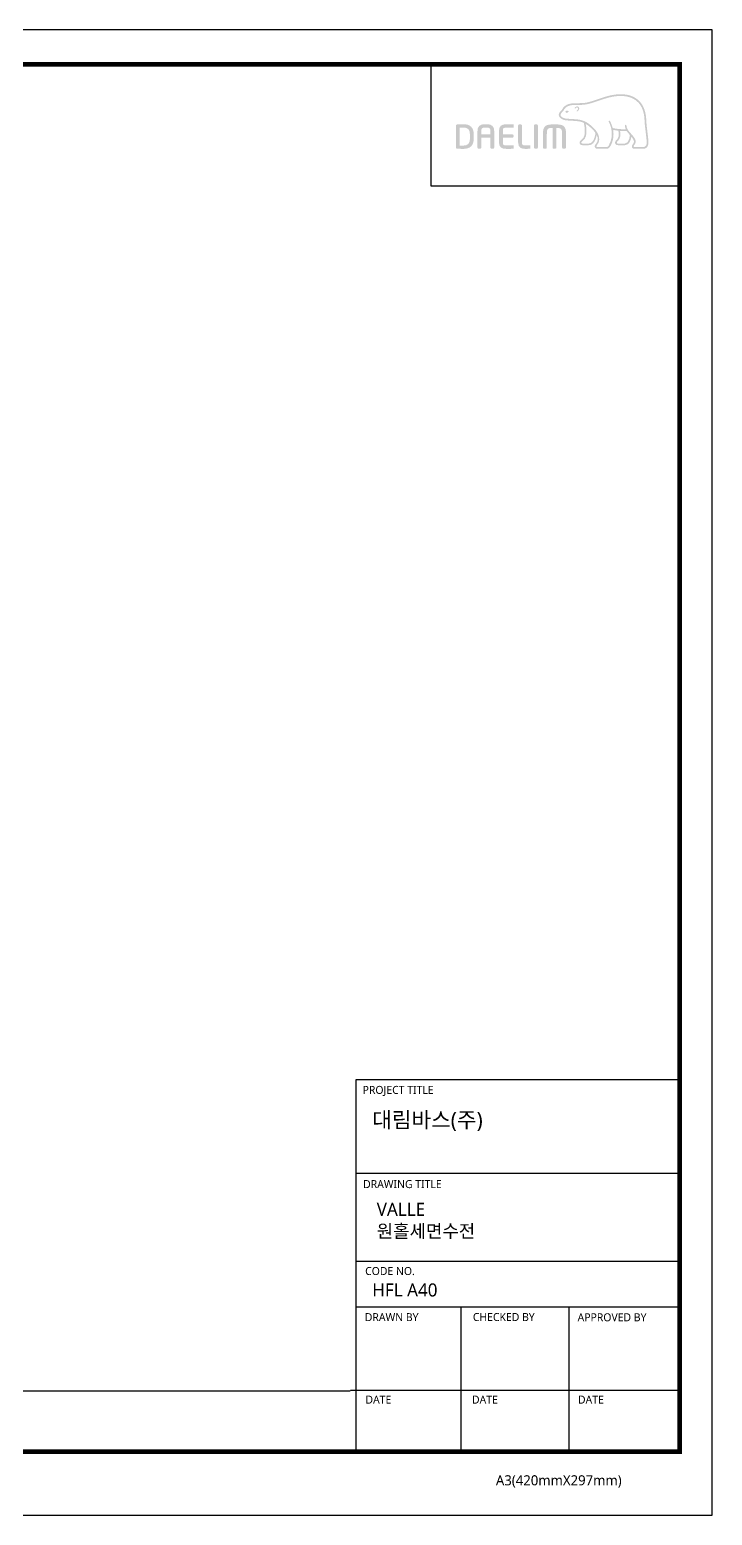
# Model space of a CAD drawing. Extents: x 2070 to 2860, y 0 to 579.
# Drawn here: x 2594 to 2860, y 0 to 579 of the extents above; entities that cross this region are included whole.
import ezdxf

# ---------------------------------------------------------------- set-up
doc = ezdxf.new("R2010")
doc.units = 0
doc.header["$LTSCALE"] = 10
doc.header["$MEASUREMENT"] = 0
doc.layers.get('0').update_dxf_attribs({"linetype": 'CONTINUOUS'})
doc.styles.add('Daelim Dimension', font='NanumGothic.ttf')

msp = doc.modelspace()

# ---------------------------------------------------------------- hatches: boundary and pattern name
h = msp.add_hatch(color=5)
edge = h.paths.add_edge_path()
edge.add_spline(control_points=[(2831.91, 550.69), (2829.07, 553.87), (2824.66, 553.9), (2821.45, 553.37)], knot_values=[4, 4, 4, 4, 5, 5, 5, 5], degree=3, periodic=0)
edge.add_spline(control_points=[(2821.45, 553.37), (2819.49, 553.05), (2817.6, 552.4), (2815.77, 551.78)], knot_values=[5, 5, 5, 5, 6, 6, 6, 6], degree=3, periodic=0)
edge.add_spline(control_points=[(2815.77, 551.78), (2814.25, 551.26), (2812.67, 550.72), (2811.09, 550.37)], knot_values=[6, 6, 6, 6, 7, 7, 7, 7], degree=3, periodic=0)
edge.add_spline(control_points=[(2811.09, 550.37), (2810, 550.14), (2808.61, 550.14), (2807.4, 550.13)], knot_values=[7, 7, 7, 7, 8, 8, 8, 8], degree=3, periodic=0)
edge.add_spline(control_points=[(2807.4, 550.13), (2807.4, 550.13), (2806.24, 550.11), (2806.24, 550.11)], knot_values=[8.00001, 8.00001, 8.00001, 8.00001, 9, 9, 9, 9], degree=3, periodic=0)
edge.add_spline(control_points=[(2806.24, 550.11), (2803.95, 550.06), (2802.39, 549.27), (2801.61, 547.76)], knot_values=[9, 9, 9, 9, 10, 10, 10, 10], degree=3, periodic=0)
edge.add_spline(control_points=[(2801.61, 547.76), (2801.61, 547.76), (2801.57, 547.7), (2801.57, 547.7)], knot_values=[10.00001, 10.00001, 10.00001, 10.00001, 11, 11, 11, 11], degree=3, periodic=0)
edge.add_spline(control_points=[(2801.57, 547.7), (2801.44, 547.48), (2801.27, 547.29), (2801.07, 547.11)], knot_values=[11, 11, 11, 11, 12, 12, 12, 12], degree=3, periodic=0)
edge.add_spline(control_points=[(2801.07, 547.11), (2800.87, 546.9), (2800.65, 546.69), (2800.5, 546.42)], knot_values=[12, 12, 12, 12, 13, 13, 13, 13], degree=3, periodic=0)
edge.add_spline(control_points=[(2800.5, 546.42), (2800.21, 545.9), (2800.18, 545.38), (2800.43, 544.91)], knot_values=[13, 13, 13, 13, 14, 14, 14, 14], degree=3, periodic=0)
edge.add_spline(control_points=[(2800.43, 544.91), (2800.92, 543.99), (2802.3, 543.5), (2803.12, 543.44), (2803.12, 543.44), (2804.35, 543.36), (2804.35, 543.36)], knot_values=[14, 14, 14, 14, 15, 15, 15, 16, 16, 16, 16], degree=3, periodic=0)
edge.add_spline(control_points=[(2804.35, 543.36), (2805.66, 543.28), (2807.29, 543.19), (2808.25, 543.02)], knot_values=[16, 16, 16, 16, 17, 17, 17, 17], degree=3, periodic=0)
edge.add_spline(control_points=[(2808.25, 543.02), (2808.87, 542.91), (2809.45, 542.72), (2810, 542.47)], knot_values=[17, 17, 17, 17, 18, 18, 18, 18], degree=3, periodic=0)
edge.add_spline(control_points=[(2810, 542.47), (2810.03, 542.41), (2810.52, 540.62), (2810.41, 538.65)], knot_values=[18, 18, 18, 18, 19, 19, 19, 19], degree=3, periodic=0)
edge.add_spline(control_points=[(2810.41, 538.65), (2810.33, 536.86), (2809.54, 536.24), (2808.98, 535.78)], knot_values=[19, 19, 19, 19, 20, 20, 20, 20], degree=3, periodic=0)
edge.add_spline(control_points=[(2808.98, 535.78), (2808.97, 535.77), (2808.42, 535.34), (2808.38, 534.81)], knot_values=[20, 20, 20, 20, 21, 21, 21, 21], degree=3, periodic=0)
edge.add_spline(control_points=[(2808.38, 534.81), (2808.35, 534.52), (2808.43, 534.26), (2808.6, 534.08)], knot_values=[21, 21, 21, 21, 22, 22, 22, 22], degree=3, periodic=0)
edge.add_spline(control_points=[(2808.6, 534.08), (2808.79, 533.87), (2809.07, 533.78), (2809.44, 533.78), (2809.44, 533.78), (2811.92, 533.78), (2811.92, 533.78)], knot_values=[22, 22, 22, 22, 23, 23, 23, 24, 24, 24, 24], degree=3, periodic=0)
edge.add_spline(control_points=[(2811.92, 533.78), (2813.95, 533.78), (2814.81, 536.15), (2815.03, 537.81)], knot_values=[24, 24, 24, 24, 25, 25, 25, 25], degree=3, periodic=0)
edge.add_spline(control_points=[(2815.03, 537.81), (2815.63, 536.62), (2815.62, 535.28), (2814.85, 534.43)], knot_values=[25, 25, 25, 25, 26, 26, 26, 26], degree=3, periodic=0)
edge.add_spline(control_points=[(2814.85, 534.43), (2814.85, 534.43), (2814.19, 533.82), (2814.27, 533.23)], knot_values=[26.00001, 26.00001, 26.00001, 26.00001, 27, 27, 27, 27], degree=3, periodic=0)
edge.add_spline(control_points=[(2814.27, 533.23), (2814.33, 532.61), (2814.84, 532.36), (2815.26, 532.36), (2815.26, 532.36), (2818.79, 532.36), (2818.79, 532.36)], knot_values=[27, 27, 27, 27, 28, 28, 28, 29, 29, 29, 29], degree=3, periodic=0)
edge.add_spline(control_points=[(2818.79, 532.36), (2819.42, 532.36), (2819.91, 532.64), (2820.24, 533.18)], knot_values=[29, 29, 29, 29, 30, 30, 30, 30], degree=3, periodic=0)
edge.add_spline(control_points=[(2820.24, 533.18), (2821.69, 535.56), (2821.76, 537.9), (2821.45, 539.72)], knot_values=[30, 30, 30, 30, 31, 31, 31, 31], degree=3, periodic=0)
edge.add_spline(control_points=[(2821.45, 539.72), (2821.87, 539.64), (2822.6, 539.51), (2823.47, 539.41)], knot_values=[31, 31, 31, 31, 32, 32, 32, 32], degree=3, periodic=0)
edge.add_spline(control_points=[(2823.47, 539.41), (2823.53, 539.16), (2823.63, 538.61), (2823.63, 538.61)], knot_values=[32, 32, 32, 32, 33, 33, 33, 33], degree=3, periodic=0)
edge.add_spline(control_points=[(2823.63, 538.61), (2823.65, 538.39), (2823.65, 538.2), (2823.65, 538.03)], knot_values=[33, 33, 33, 33, 34, 34, 34, 34], degree=3, periodic=0)
edge.add_spline(control_points=[(2823.65, 538.03), (2823.65, 536.66), (2823.04, 536.06), (2822.7, 535.73)], knot_values=[34, 34, 34, 34, 35, 35, 35, 35], degree=3, periodic=0)
edge.add_spline(control_points=[(2822.7, 535.73), (2822.69, 535.73), (2822.22, 535.26), (2822.17, 534.86)], knot_values=[35, 35, 35, 35, 36, 36, 36, 36], degree=3, periodic=0)
edge.add_spline(control_points=[(2822.17, 534.86), (2822.17, 534.86), (2822.07, 534.45), (2822.43, 534.09)], knot_values=[36.00001, 36.00001, 36.00001, 36.00001, 37, 37, 37, 37], degree=3, periodic=0)
edge.add_spline(control_points=[(2822.43, 534.09), (2822.62, 533.89), (2822.94, 533.78), (2823.36, 533.78), (2823.36, 533.78), (2826.1, 533.78), (2826.1, 533.78)], knot_values=[37, 37, 37, 37, 38, 38, 38, 39, 39, 39, 39], degree=3, periodic=0)
edge.add_spline(control_points=[(2826.1, 533.78), (2827.85, 533.78), (2828.39, 535.94), (2828.56, 537.06)], knot_values=[39, 39, 39, 39, 40, 40, 40, 40], degree=3, periodic=0)
edge.add_spline(control_points=[(2828.56, 537.06), (2828.88, 536.66), (2829.23, 536.19), (2829.44, 535.73)], knot_values=[40, 40, 40, 40, 41, 41, 41, 41], degree=3, periodic=0)
edge.add_spline(control_points=[(2829.44, 535.73), (2829.59, 535.42), (2829.61, 535.08), (2829.5, 534.75)], knot_values=[41, 41, 41, 41, 42, 42, 42, 42], degree=3, periodic=0)
edge.add_spline(control_points=[(2829.5, 534.75), (2829.32, 534.17), (2828.59, 533.76), (2828.74, 533.06)], knot_values=[42, 42, 42, 42, 43, 43, 43, 43], degree=3, periodic=0)
edge.add_spline(control_points=[(2828.74, 533.06), (2828.87, 532.52), (2829.32, 532.36), (2829.78, 532.36), (2829.78, 532.36), (2833.3, 532.36), (2833.3, 532.36)], knot_values=[43, 43, 43, 43, 44, 44, 44, 45, 45, 45, 45], degree=3, periodic=0)
edge.add_spline(control_points=[(2833.3, 532.36), (2833.33, 532.36), (2834.04, 532.35), (2834.6, 532.95)], knot_values=[45, 45, 45, 45, 46, 46, 46, 46], degree=3, periodic=0)
edge.add_spline(control_points=[(2834.6, 532.95), (2835.13, 533.52), (2835.33, 534.37), (2835.21, 535.55)], knot_values=[46, 46, 46, 46, 47, 47, 47, 47], degree=3, periodic=0)
edge.add_spline(control_points=[(2835.21, 535.55), (2835.21, 535.55), (2834.68, 540.15), (2834.68, 540.15)], knot_values=[0, 0, 0, 0, 1, 1, 1, 1], degree=3, periodic=0)
edge.add_spline(control_points=[(2834.68, 540.15), (2834.48, 541.49), (2834.45, 542.21), (2834.42, 542.92), (2834.42, 542.92), (2834.29, 544.73), (2834.29, 544.73)], knot_values=[1, 1, 1, 1, 2, 2, 2, 3, 3, 3, 3], degree=3, periodic=0)
edge.add_spline(control_points=[(2834.29, 544.73), (2834.02, 547.21), (2833.22, 549.22), (2831.91, 550.69)], knot_values=[3, 3, 3, 3, 4, 4, 4, 4], degree=3, periodic=0)
edge = h.paths.add_edge_path(flags=16)
edge.add_spline(control_points=[(2811.23, 549.72), (2812.86, 550.07), (2814.46, 550.62), (2815.99, 551.14)], knot_values=[31, 31, 31, 31, 32, 32, 32, 32], degree=3, periodic=0)
edge.add_spline(control_points=[(2815.99, 551.14), (2817.79, 551.76), (2819.66, 552.39), (2821.56, 552.71)], knot_values=[32, 32, 32, 32, 33, 33, 33, 33], degree=3, periodic=0)
edge.add_spline(control_points=[(2821.56, 552.71), (2824.6, 553.21), (2828.78, 553.18), (2831.4, 550.24)], knot_values=[33, 33, 33, 33, 34, 34, 34, 34], degree=3, periodic=0)
edge.add_spline(control_points=[(2831.4, 550.24), (2832.61, 548.88), (2833.36, 547), (2833.61, 544.66), (2833.61, 544.66), (2833.74, 542.88), (2833.74, 542.88)], knot_values=[34, 34, 34, 34, 35, 35, 35, 36, 36, 36, 36], degree=3, periodic=0)
edge.add_spline(control_points=[(2833.74, 542.88), (2833.78, 542.16), (2833.82, 541.42), (2834.01, 540.06), (2834.01, 540.06), (2834.53, 535.47), (2834.53, 535.47)], knot_values=[36, 36, 36, 36, 37, 37, 37, 38, 38, 38, 38], degree=3, periodic=0)
edge.add_spline(control_points=[(2834.53, 535.47), (2834.62, 534.52), (2834.48, 533.84), (2834.11, 533.42)], knot_values=[38, 38, 38, 38, 39, 39, 39, 39], degree=3, periodic=0)
edge.add_spline(control_points=[(2834.11, 533.42), (2833.77, 533.04), (2833.33, 533.03), (2833.3, 533.03), (2833.3, 533.03), (2829.84, 533.03), (2829.84, 533.03)], knot_values=[0, 0, 0, 0, 1, 1, 1, 2, 2, 2, 2], degree=3, periodic=0)
edge.add_spline(control_points=[(2829.84, 533.03), (2829.63, 533.03), (2829.47, 533.12), (2829.47, 533.37)], knot_values=[2, 2, 2, 2, 3, 3, 3, 3], degree=3, periodic=0)
edge.add_spline(control_points=[(2829.47, 533.37), (2829.47, 533.73), (2829.93, 534.03), (2830.1, 534.49)], knot_values=[3, 3, 3, 3, 4, 4, 4, 4], degree=3, periodic=0)
edge.add_spline(control_points=[(2830.1, 534.49), (2830.3, 534.99), (2830.28, 535.54), (2830.06, 536.02)], knot_values=[4, 4, 4, 4, 5, 5, 5, 5], degree=3, periodic=0)
edge.add_spline(control_points=[(2830.06, 536.02), (2829.64, 536.89), (2829.03, 537.58), (2828.44, 538.24)], knot_values=[5, 5, 5, 5, 6, 6, 6, 6], degree=3, periodic=0)
edge.add_spline(control_points=[(2828.44, 538.24), (2827.6, 539.18), (2826.7, 540.09), (2826.64, 541.38)], knot_values=[6, 6, 6, 6, 7, 7, 7, 7], degree=3, periodic=0)
edge.add_spline(control_points=[(2826.64, 541.38), (2826.63, 541.57), (2826.55, 541.75), (2826.36, 541.74)], knot_values=[7, 7, 7, 7, 8, 8, 8, 8], degree=3, periodic=0)
edge.add_spline(control_points=[(2826.36, 541.74), (2826.18, 541.73), (2826.05, 541.57), (2826.05, 541.33)], knot_values=[8, 8, 8, 8, 9, 9, 9, 9], degree=3, periodic=0)
edge.add_spline(control_points=[(2826.05, 541.33), (2826.1, 540.83), (2826.23, 540.38), (2826.39, 539.98)], knot_values=[9, 9, 9, 9, 10, 10, 10, 10], degree=3, periodic=0)
edge.add_spline(control_points=[(2826.39, 539.98), (2824.12, 539.88), (2821.83, 540.33), (2821.28, 540.44)], knot_values=[10, 10, 10, 10, 11, 11, 11, 11], degree=3, periodic=0)
edge.add_spline(control_points=[(2821.28, 540.44), (2820.88, 542.07), (2820.23, 543.13), (2820.22, 543.15)], knot_values=[11, 11, 11, 11, 12, 12, 12, 12], degree=3, periodic=0)
edge.add_spline(control_points=[(2820.22, 543.15), (2820.12, 543.31), (2819.94, 543.37), (2819.82, 543.29)], knot_values=[12, 12, 12, 12, 13, 13, 13, 13], degree=3, periodic=0)
edge.add_spline(control_points=[(2819.82, 543.29), (2819.68, 543.21), (2819.66, 543.02), (2819.75, 542.86)], knot_values=[13, 13, 13, 13, 14, 14, 14, 14], degree=3, periodic=0)
edge.add_spline(control_points=[(2819.75, 542.86), (2819.78, 542.81), (2822.49, 538.2), (2819.66, 533.52)], knot_values=[14, 14, 14, 14, 15, 15, 15, 15], degree=3, periodic=0)
edge.add_spline(control_points=[(2819.66, 533.52), (2819.47, 533.19), (2819.18, 533.03), (2818.79, 533.03), (2818.79, 533.03), (2815.28, 533.03), (2815.28, 533.03)], knot_values=[15, 15, 15, 15, 16, 16, 16, 17, 17, 17, 17], degree=3, periodic=0)
edge.add_spline(control_points=[(2815.28, 533.03), (2815.13, 533.03), (2814.92, 533.13), (2814.92, 533.37)], knot_values=[17, 17, 17, 17, 18, 18, 18, 18], degree=3, periodic=0)
edge.add_spline(control_points=[(2814.92, 533.37), (2814.92, 533.62), (2815.26, 533.98), (2815.26, 533.98)], knot_values=[18, 18, 18, 18, 19, 19, 19, 19], degree=3, periodic=0)
edge.add_spline(control_points=[(2815.26, 533.98), (2816.67, 535.56), (2815.96, 538.02), (2814.59, 539.65)], knot_values=[19, 19, 19, 19, 20, 20, 20, 20], degree=3, periodic=0)
edge.add_spline(control_points=[(2814.59, 539.65), (2813.27, 541.22), (2811.12, 543.2), (2808.37, 543.69)], knot_values=[20, 20, 20, 20, 21, 21, 21, 21], degree=3, periodic=0)
edge.add_spline(control_points=[(2808.37, 543.69), (2807.37, 543.86), (2805.72, 543.96), (2804.39, 544.03), (2804.39, 544.03), (2803.18, 544.1), (2803.18, 544.1)], knot_values=[21, 21, 21, 21, 22, 22, 22, 23, 23, 23, 23], degree=3, periodic=0)
edge.add_spline(control_points=[(2803.18, 544.1), (2802.5, 544.16), (2801.39, 544.57), (2801.03, 545.22)], knot_values=[23, 23, 23, 23, 24, 24, 24, 24], degree=3, periodic=0)
edge.add_spline(control_points=[(2801.03, 545.22), (2800.88, 545.49), (2800.9, 545.77), (2801.1, 546.08)], knot_values=[24, 24, 24, 24, 25, 25, 25, 25], degree=3, periodic=0)
edge.add_spline(control_points=[(2801.1, 546.08), (2801.21, 546.28), (2801.39, 546.45), (2801.56, 546.63)], knot_values=[25, 25, 25, 25, 26, 26, 26, 26], degree=3, periodic=0)
edge.add_spline(control_points=[(2801.56, 546.63), (2801.77, 546.85), (2801.99, 547.07), (2802.16, 547.37)], knot_values=[26, 26, 26, 26, 27, 27, 27, 27], degree=3, periodic=0)
edge.add_spline(control_points=[(2802.16, 547.37), (2802.16, 547.37), (2802.21, 547.46), (2802.21, 547.46)], knot_values=[27.00001, 27.00001, 27.00001, 27.00001, 28, 28, 28, 28], degree=3, periodic=0)
edge.add_spline(control_points=[(2802.21, 547.46), (2802.88, 548.73), (2804.23, 549.39), (2806.26, 549.44)], knot_values=[28, 28, 28, 28, 29, 29, 29, 29], degree=3, periodic=0)
edge.add_spline(control_points=[(2806.26, 549.44), (2806.26, 549.44), (2807.4, 549.45), (2807.4, 549.45)], knot_values=[29.00001, 29.00001, 29.00001, 29.00001, 30, 30, 30, 30], degree=3, periodic=0)
edge.add_spline(control_points=[(2807.4, 549.45), (2808.64, 549.46), (2810.07, 549.47), (2811.23, 549.72)], knot_values=[30, 30, 30, 30, 31, 31, 31, 31], degree=3, periodic=0)
edge = h.paths.add_edge_path(flags=0)
edge.add_spline(control_points=[(2807.89, 548.77), (2808.12, 548.59), (2808.28, 548.33), (2808.23, 548.02)], knot_values=[8, 8, 8, 8, 9, 9, 9, 9], degree=3, periodic=0)
edge.add_spline(control_points=[(2808.23, 548.02), (2808.19, 547.56), (2807.8, 547.08), (2807.5, 546.93)], knot_values=[7, 7, 7, 7, 8, 8, 8, 8], degree=3, periodic=0)
edge.add_spline(control_points=[(2807.5, 546.93), (2807.4, 546.89), (2807.27, 546.91), (2807.22, 547.01)], knot_values=[6, 6, 6, 6, 7, 7, 7, 7], degree=3, periodic=0)
edge.add_spline(control_points=[(2807.22, 547.01), (2807.17, 547.11), (2807.24, 547.24), (2807.33, 547.3)], knot_values=[5, 5, 5, 5, 6, 6, 6, 6], degree=3, periodic=0)
edge.add_spline(control_points=[(2807.33, 547.3), (2807.5, 547.4), (2807.75, 547.73), (2807.78, 548.01)], knot_values=[4, 4, 4, 4, 5, 5, 5, 5], degree=3, periodic=0)
edge.add_spline(control_points=[(2807.78, 548.01), (2807.8, 548.18), (2807.75, 548.31), (2807.61, 548.41)], knot_values=[3, 3, 3, 3, 4, 4, 4, 4], degree=3, periodic=0)
edge.add_spline(control_points=[(2807.61, 548.41), (2807.25, 548.67), (2806.82, 548.16), (2806.78, 548.13)], knot_values=[2, 2, 2, 2, 3, 3, 3, 3], degree=3, periodic=0)
edge.add_spline(control_points=[(2806.78, 548.13), (2806.7, 548.04), (2806.57, 548.02), (2806.5, 548.09)], knot_values=[1, 1, 1, 1, 2, 2, 2, 2], degree=3, periodic=0)
edge.add_spline(control_points=[(2806.5, 548.09), (2806.4, 548.16), (2806.42, 548.3), (2806.5, 548.39)], knot_values=[0, 0, 0, 0, 1, 1, 1, 1], degree=3, periodic=0)
edge.add_spline(control_points=[(2806.5, 548.39), (2806.72, 548.63), (2807.33, 549.15), (2807.89, 548.77)], knot_values=[9, 9, 9, 9, 10, 10, 10, 10], degree=3, periodic=0)
edge = h.paths.add_edge_path(flags=16)
edge.add_spline(control_points=[(2811.05, 538.62), (2811.12, 540.05), (2810.91, 541.35), (2810.75, 542.07), (2810.75, 542.07), (2812.96, 540.81), (2814.58, 538.54)], knot_values=[5, 5, 5, 5, 6, 6, 6, 7, 7, 7, 7], degree=3, periodic=0)
edge.add_spline(control_points=[(2814.58, 538.54), (2814.46, 537.58), (2813.92, 534.41), (2811.92, 534.41), (2811.92, 534.41), (2809.44, 534.41), (2809.44, 534.41)], knot_values=[0, 0, 0, 0, 1, 1, 1, 2, 2, 2, 2], degree=3, periodic=0)
edge.add_spline(control_points=[(2809.44, 534.41), (2809.25, 534.41), (2809.04, 534.56), (2809.04, 534.8)], knot_values=[2, 2, 2, 2, 3, 3, 3, 3], degree=3, periodic=0)
edge.add_spline(control_points=[(2809.04, 534.8), (2809.04, 535.04), (2809.35, 535.28), (2809.38, 535.29)], knot_values=[3, 3, 3, 3, 4, 4, 4, 4], degree=3, periodic=0)
edge.add_spline(control_points=[(2809.38, 535.29), (2810, 535.78), (2810.95, 536.54), (2811.05, 538.62)], knot_values=[4, 4, 4, 4, 5, 5, 5, 5], degree=3, periodic=0)
edge = h.paths.add_edge_path(flags=0)
edge.add_spline(control_points=[(2804.09, 547.07), (2804.09, 547.07), (2804.17, 547.03), (2804.05, 546.89)], knot_values=[1.00001, 1.00001, 1.00001, 1.00001, 2, 2, 2, 2], degree=3, periodic=0)
edge.add_spline(control_points=[(2804.05, 546.89), (2803.76, 546.48), (2803.45, 546.38), (2803.45, 546.38)], knot_values=[2, 2, 2, 2, 2.99999, 2.99999, 2.99999, 2.99999], degree=3, periodic=0)
edge.add_spline(control_points=[(2803.45, 546.38), (2803.45, 546.38), (2803.23, 546.3), (2803.1, 546.46)], knot_values=[3.00001, 3.00001, 3.00001, 3.00001, 4, 4, 4, 4], degree=3, periodic=0)
edge.add_spline(control_points=[(2803.1, 546.46), (2802.85, 546.75), (2802.83, 546.92), (2802.83, 546.92), (2802.83, 546.92), (2802.81, 547.05), (2802.94, 547.08)], knot_values=[4, 4, 4, 4, 5, 5, 5, 6, 6, 6, 6], degree=3, periodic=0)
edge.add_spline(control_points=[(2804.09, 547.07), (2803.45, 547.31), (2802.94, 547.08), (2802.94, 547.08)], knot_values=[0.00001, 0.00001, 0.00001, 0.00001, 1, 1, 1, 1], degree=3, periodic=0)
edge = h.paths.add_edge_path(flags=16)
edge.add_spline(control_points=[(2824.15, 539.36), (2824.93, 539.3), (2825.9, 539.26), (2826.73, 539.32)], knot_values=[6, 6, 6, 6, 7, 7, 7, 7], degree=3, periodic=0)
edge.add_spline(control_points=[(2826.73, 539.32), (2827.05, 538.82), (2827.58, 538.19), (2827.98, 537.72)], knot_values=[7, 7, 7, 7, 8, 8, 8, 8], degree=3, periodic=0)
edge.add_spline(control_points=[(2827.98, 537.72), (2827.98, 537.68), (2827.76, 534.41), (2826.1, 534.41)], knot_values=[9, 9, 9, 9, 10, 10, 10, 10], degree=3, periodic=0)
edge.add_spline(control_points=[(2826.1, 534.41), (2826.1, 534.41), (2823.28, 534.41), (2823.28, 534.41)], knot_values=[0, 0, 0, 0, 1, 1, 1, 1], degree=3, periodic=0)
edge.add_spline(control_points=[(2823.28, 534.41), (2823.05, 534.41), (2822.89, 534.58), (2822.89, 534.8)], knot_values=[1, 1, 1, 1, 2, 2, 2, 2], degree=3, periodic=0)
edge.add_spline(control_points=[(2822.89, 534.8), (2822.89, 535.01), (2823.12, 535.27), (2823.14, 535.28)], knot_values=[2, 2, 2, 2, 3, 3, 3, 3], degree=3, periodic=0)
edge.add_spline(control_points=[(2823.14, 535.28), (2823.72, 535.83), (2824.3, 536.59), (2824.3, 538.01)], knot_values=[3, 3, 3, 3, 4, 4, 4, 4], degree=3, periodic=0)
edge.add_spline(control_points=[(2824.3, 538.01), (2824.3, 538.22), (2824.29, 538.44), (2824.26, 538.67)], knot_values=[4, 4, 4, 4, 5, 5, 5, 5], degree=3, periodic=0)
edge.add_spline(control_points=[(2824.26, 538.67), (2824.26, 538.67), (2824.19, 539.08), (2824.15, 539.36)], knot_values=[5.00001, 5.00001, 5.00001, 5.00001, 6, 6, 6, 6], degree=3, periodic=0)
h = msp.add_hatch(color=5)
edge = h.paths.add_edge_path()
edge.add_spline(control_points=[(2767.11, 537.97), (2767.11, 540.57), (2765.72, 541.95), (2763.1, 541.95)], knot_values=[7, 7, 7, 7, 8, 8, 8, 8], degree=3, periodic=0)
edge.add_spline(control_points=[(2763.1, 541.95), (2762.14, 541.95), (2760.92, 541.89), (2760.53, 541.82)], knot_values=[0, 0, 0, 0, 1, 1, 1, 1], degree=3, periodic=0)
edge.add_spline(control_points=[(2760.53, 541.82), (2760.28, 541.78), (2760.12, 541.6), (2760.12, 541.35), (2760.12, 541.35), (2760.12, 532.93), (2760.12, 532.93)], knot_values=[1, 1, 1, 1, 2, 2, 2, 3, 3, 3, 3], degree=3, periodic=0)
edge.add_spline(control_points=[(2760.12, 532.93), (2760.12, 532.67), (2760.28, 532.5), (2760.54, 532.44)], knot_values=[3, 3, 3, 3, 4, 4, 4, 4], degree=3, periodic=0)
edge.add_spline(control_points=[(2760.54, 532.44), (2760.92, 532.39), (2762.13, 532.33), (2763.1, 532.33)], knot_values=[4, 4, 4, 4, 5, 5, 5, 5], degree=3, periodic=0)
edge.add_spline(control_points=[(2763.1, 532.33), (2765.72, 532.33), (2767.11, 533.7), (2767.11, 536.31), (2767.11, 536.31), (2767.11, 537.97), (2767.11, 537.97)], knot_values=[5, 5, 5, 5, 6, 6, 6, 7, 7, 7, 7], degree=3, periodic=0)
edge = h.paths.add_edge_path(flags=16)
edge.add_spline(control_points=[(2763.09, 540.65), (2764.84, 540.65), (2765.62, 539.82), (2765.62, 537.97), (2765.62, 537.97), (2765.62, 537.55), (2765.62, 537.14)], knot_values=[4, 4, 4, 4, 5, 5, 5, 5.5, 5.5, 5.5, 5.5], degree=3, periodic=0)
edge.add_spline(control_points=[(2765.62, 537.14), (2765.62, 536.72), (2765.62, 536.31), (2765.62, 536.31)], knot_values=[5.5, 5.5, 5.5, 5.5, 6, 6, 6, 6], degree=3, periodic=0)
edge.add_spline(control_points=[(2765.62, 536.31), (2765.62, 534.5), (2764.79, 533.62), (2763.1, 533.62)], knot_values=[0, 0, 0, 0, 1, 1, 1, 1], degree=3, periodic=0)
edge.add_spline(control_points=[(2763.1, 533.62), (2763.1, 533.62), (2761.94, 533.64), (2761.64, 533.65), (2761.64, 533.65), (2761.64, 540.58), (2761.64, 540.58)], knot_values=[1.00001, 1.00001, 1.00001, 1.00001, 2, 2, 2, 3, 3, 3, 3], degree=3, periodic=0)
edge.add_spline(control_points=[(2761.64, 540.58), (2762.24, 540.64), (2763.09, 540.65), (2763.09, 540.65)], knot_values=[3, 3, 3, 3, 4, 4, 4, 4], degree=3, periodic=0)
h = msp.add_hatch(color=5)
edge = h.paths.add_edge_path()
edge.add_spline(control_points=[(2775.09, 539.24), (2775.09, 541.11), (2774.19, 541.95), (2772.18, 541.95)], knot_values=[13, 13, 13, 13, 14, 14, 14, 14], degree=3, periodic=0)
edge.add_spline(control_points=[(2772.18, 541.95), (2772.18, 541.95), (2771.45, 541.95), (2771.45, 541.95)], knot_values=[0.00001, 0.00001, 0.00001, 0.00001, 1, 1, 1, 1], degree=3, periodic=0)
edge.add_spline(control_points=[(2771.45, 541.95), (2769.44, 541.95), (2768.55, 541.11), (2768.55, 539.24), (2768.55, 539.24), (2768.55, 532.82), (2768.55, 532.82)], knot_values=[1, 1, 1, 1, 2, 2, 2, 3, 3, 3, 3], degree=3, periodic=0)
edge.add_spline(control_points=[(2768.55, 532.82), (2768.55, 532.6), (2768.73, 532.41), (2768.95, 532.41)], knot_values=[3, 3, 3, 3, 4, 4, 4, 4], degree=3, periodic=0)
edge.add_spline(control_points=[(2768.95, 532.41), (2768.95, 532.41), (2769.66, 532.41), (2769.66, 532.41)], knot_values=[4.00001, 4.00001, 4.00001, 4.00001, 5, 5, 5, 5], degree=3, periodic=0)
edge.add_spline(control_points=[(2769.66, 532.41), (2769.89, 532.41), (2770.06, 532.63), (2770.06, 532.82), (2770.06, 532.82), (2770.06, 533.74), (2770.06, 534.69)], knot_values=[5, 5, 5, 5, 6, 6, 6, 6.5, 6.5, 6.5, 6.5], degree=3, periodic=0)
edge.add_spline(control_points=[(2770.06, 534.69), (2770.06, 535.63), (2770.06, 536.59), (2770.06, 536.66), (2770.06, 536.66), (2773.59, 536.66), (2773.59, 536.66)], knot_values=[6.5, 6.5, 6.5, 6.5, 7, 7, 7, 8, 8, 8, 8], degree=3, periodic=0)
edge.add_spline(control_points=[(2773.59, 536.66), (2773.59, 536.51), (2773.59, 532.82), (2773.59, 532.82)], knot_values=[8, 8, 8, 8, 9, 9, 9, 9], degree=3, periodic=0)
edge.add_spline(control_points=[(2773.59, 532.82), (2773.59, 532.59), (2773.77, 532.41), (2773.99, 532.41)], knot_values=[9, 9, 9, 9, 10, 10, 10, 10], degree=3, periodic=0)
edge.add_spline(control_points=[(2773.99, 532.41), (2773.99, 532.41), (2774.69, 532.41), (2774.69, 532.41)], knot_values=[10.00001, 10.00001, 10.00001, 10.00001, 11, 11, 11, 11], degree=3, periodic=0)
edge.add_spline(control_points=[(2774.69, 532.41), (2774.93, 532.41), (2775.09, 532.64), (2775.09, 532.82), (2775.09, 532.82), (2775.09, 539.24), (2775.09, 539.24)], knot_values=[11, 11, 11, 11, 12, 12, 12, 13, 13, 13, 13], degree=3, periodic=0)
edge = h.paths.add_edge_path(flags=16)
edge.add_spline(control_points=[(2770.06, 539.24), (2770.06, 540.42), (2770.39, 540.62), (2771.45, 540.62)], knot_values=[2, 2, 2, 2, 3, 3, 3, 3], degree=3, periodic=0)
edge.add_spline(control_points=[(2771.45, 540.62), (2771.45, 540.62), (2772.18, 540.62), (2772.18, 540.62)], knot_values=[3.00001, 3.00001, 3.00001, 3.00001, 4, 4, 4, 4], degree=3, periodic=0)
edge.add_spline(control_points=[(2772.18, 540.62), (2773.24, 540.62), (2773.59, 540.42), (2773.59, 539.24)], knot_values=[4, 4, 4, 4, 5, 5, 5, 5], degree=3, periodic=0)
edge.add_spline(control_points=[(2773.59, 539.24), (2773.59, 539.24), (2773.59, 538.1), (2773.59, 537.98)], knot_values=[5.00001, 5.00001, 5.00001, 5.00001, 6, 6, 6, 6], degree=3, periodic=0)
edge.add_spline(control_points=[(2773.59, 537.98), (2773.59, 537.98), (2770.06, 537.98), (2770.06, 537.98)], knot_values=[0, 0, 0, 0, 1, 1, 1, 1], degree=3, periodic=0)
edge.add_spline(control_points=[(2770.06, 537.98), (2770.06, 538.1), (2770.06, 539.24), (2770.06, 539.24)], knot_values=[1, 1, 1, 1, 2, 2, 2, 2], degree=3, periodic=0)
h = msp.add_hatch(color=5)
edge = h.paths.add_edge_path()
edge.add_spline(control_points=[(2778.46, 537.97), (2778.46, 538.09), (2778.46, 539.49), (2778.46, 539.49)], knot_values=[14, 14, 14, 14, 15, 15, 15, 15], degree=3, periodic=0)
edge.add_spline(control_points=[(2778.46, 539.49), (2778.46, 540.21), (2778.46, 540.6), (2779.85, 540.6), (2779.85, 540.6), (2780.54, 540.59), (2781.23, 540.59)], knot_values=[15, 15, 15, 15, 16, 16, 16, 16.5, 16.5, 16.5, 16.5], degree=3, periodic=0)
edge.add_spline(control_points=[(2781.23, 540.59), (2781.92, 540.59), (2782.61, 540.59), (2782.61, 540.59), (2782.61, 540.59), (2782.61, 540.9), (2782.61, 541.22)], knot_values=[16.5, 16.5, 16.5, 16.5, 17, 17, 17, 17.5, 17.5, 17.5, 17.5], degree=3, periodic=0)
edge.add_spline(control_points=[(2782.61, 541.22), (2782.61, 541.53), (2782.61, 541.84), (2782.61, 541.84)], knot_values=[17.5, 17.5, 17.5, 17.5, 18, 18, 18, 18], degree=3, periodic=0)
edge.add_spline(control_points=[(2782.61, 541.84), (2782.61, 541.84), (2782.33, 541.87), (2782.33, 541.87)], knot_values=[18.00001, 18.00001, 18.00001, 18.00001, 19, 19, 19, 19], degree=3, periodic=0)
edge.add_spline(control_points=[(2782.33, 541.87), (2781.77, 541.92), (2780.53, 541.95), (2779.83, 541.95)], knot_values=[19, 19, 19, 19, 20, 20, 20, 20], degree=3, periodic=0)
edge.add_spline(control_points=[(2779.83, 541.95), (2777.89, 541.95), (2776.95, 541.15), (2776.95, 539.49)], knot_values=[20, 20, 20, 20, 21, 21, 21, 21], degree=3, periodic=0)
edge.add_spline(control_points=[(2776.95, 539.49), (2776.95, 539.49), (2776.95, 534.78), (2776.95, 534.78)], knot_values=[0, 0, 0, 0, 1, 1, 1, 1], degree=3, periodic=0)
edge.add_spline(control_points=[(2776.95, 534.78), (2776.95, 533.13), (2777.89, 532.33), (2779.83, 532.33)], knot_values=[1, 1, 1, 1, 2, 2, 2, 2], degree=3, periodic=0)
edge.add_spline(control_points=[(2779.83, 532.33), (2780.69, 532.33), (2781.86, 532.34), (2782.33, 532.39)], knot_values=[2, 2, 2, 2, 3, 3, 3, 3], degree=3, periodic=0)
edge.add_spline(control_points=[(2782.33, 532.39), (2782.33, 532.39), (2782.55, 532.41), (2782.55, 532.41)], knot_values=[3.00001, 3.00001, 3.00001, 3.00001, 3.99999, 3.99999, 3.99999, 3.99999], degree=3, periodic=0)
edge.add_spline(control_points=[(2782.55, 532.41), (2782.55, 532.41), (2782.55, 532.41), (2782.55, 532.41), (2782.55, 532.41), (2782.61, 532.41), (2782.61, 532.41)], knot_values=[3.99999, 3.99999, 3.99999, 3.99999, 4, 4, 4, 4.99999, 4.99999, 4.99999, 4.99999], degree=3, periodic=0)
edge.add_spline(control_points=[(2782.61, 532.41), (2782.61, 532.41), (2782.61, 532.41), (2782.61, 532.41), (2782.61, 532.41), (2782.61, 532.73), (2782.61, 533.05)], knot_values=[4.99999, 4.99999, 4.99999, 4.99999, 5.25, 5.25, 5.25, 5.5, 5.5, 5.5, 5.5], degree=3, periodic=0)
edge.add_spline(control_points=[(2782.61, 533.05), (2782.61, 533.36), (2782.61, 533.68), (2782.61, 533.68), (2782.61, 533.68), (2779.85, 533.68), (2779.85, 533.68)], knot_values=[5.5, 5.5, 5.5, 5.5, 6, 6, 6, 7, 7, 7, 7], degree=3, periodic=0)
edge.add_spline(control_points=[(2779.85, 533.68), (2778.46, 533.68), (2778.46, 534.07), (2778.46, 534.78), (2778.46, 534.78), (2778.46, 536.53), (2778.46, 536.67)], knot_values=[7, 7, 7, 7, 8, 8, 8, 9, 9, 9, 9], degree=3, periodic=0)
edge.add_spline(control_points=[(2778.46, 536.67), (2778.6, 536.67), (2782.19, 536.67), (2782.19, 536.67)], knot_values=[9, 9, 9, 9, 10, 10, 10, 10], degree=3, periodic=0)
edge.add_spline(control_points=[(2782.19, 536.67), (2782.41, 536.67), (2782.61, 536.85), (2782.61, 537.07)], knot_values=[10, 10, 10, 10, 11, 11, 11, 11], degree=3, periodic=0)
edge.add_spline(control_points=[(2782.61, 537.07), (2782.61, 537.07), (2782.61, 537.54), (2782.61, 537.54)], knot_values=[11.00001, 11.00001, 11.00001, 11.00001, 12, 12, 12, 12], degree=3, periodic=0)
edge.add_spline(control_points=[(2782.61, 537.54), (2782.61, 537.78), (2782.41, 537.97), (2782.19, 537.97), (2782.19, 537.97), (2778.6, 537.97), (2778.46, 537.97)], knot_values=[12, 12, 12, 12, 13, 13, 13, 14, 14, 14, 14], degree=3, periodic=0)
h = msp.add_hatch(color=5)
edge = h.paths.add_edge_path()
edge.add_spline(control_points=[(2787.21, 533.68), (2785.92, 533.68), (2785.92, 534.17), (2785.92, 534.64), (2785.92, 534.64), (2785.92, 541.44), (2785.92, 541.44)], knot_values=[9, 9, 9, 9, 10, 10, 10, 11, 11, 11, 11], degree=3, periodic=0)
edge.add_spline(control_points=[(2785.92, 541.44), (2785.92, 541.67), (2785.72, 541.87), (2785.49, 541.87)], knot_values=[11, 11, 11, 11, 12, 12, 12, 12], degree=3, periodic=0)
edge.add_spline(control_points=[(2785.49, 541.87), (2785.49, 541.87), (2784.85, 541.87), (2784.85, 541.87)], knot_values=[12.00001, 12.00001, 12.00001, 12.00001, 12.99999, 12.99999, 12.99999, 12.99999], degree=3, periodic=0)
edge.add_spline(control_points=[(2784.85, 541.87), (2784.62, 541.87), (2784.41, 541.67), (2784.41, 541.44), (2784.41, 541.44), (2784.41, 534.78), (2784.41, 534.78)], knot_values=[0, 0, 0, 0, 1, 1, 1, 2, 2, 2, 2], degree=3, periodic=0)
edge.add_spline(control_points=[(2784.41, 534.78), (2784.41, 532.6), (2785.91, 532.33), (2787.2, 532.33)], knot_values=[2, 2, 2, 2, 3, 3, 3, 3], degree=3, periodic=0)
edge.add_spline(control_points=[(2787.2, 532.33), (2788.14, 532.33), (2788.37, 532.37), (2788.66, 532.41)], knot_values=[3, 3, 3, 3, 4, 4, 4, 4], degree=3, periodic=0)
edge.add_spline(control_points=[(2788.66, 532.41), (2788.66, 532.41), (2788.83, 532.43), (2788.83, 532.43)], knot_values=[4.00001, 4.00001, 4.00001, 4.00001, 4.99999, 4.99999, 4.99999, 4.99999], degree=3, periodic=0)
edge.add_spline(control_points=[(2788.83, 532.43), (2788.83, 532.43), (2788.83, 532.43), (2788.83, 532.43), (2788.83, 532.43), (2789.04, 532.47), (2789.04, 532.47)], knot_values=[4.99999, 4.99999, 4.99999, 4.99999, 5.499995, 5.499995, 5.499995, 5.99999, 5.99999, 5.99999, 5.99999], degree=3, periodic=0)
edge.add_spline(control_points=[(2789.04, 532.47), (2789.04, 532.47), (2789.04, 532.47), (2789.04, 532.47), (2789.04, 532.47), (2789.11, 532.48), (2789.11, 532.48)], knot_values=[5.99999, 5.99999, 5.99999, 5.99999, 6.499995, 6.499995, 6.499995, 6.99999, 6.99999, 6.99999, 6.99999], degree=3, periodic=0)
edge.add_spline(control_points=[(2789.11, 532.48), (2789.11, 532.48), (2789.11, 532.48), (2789.11, 532.48), (2789.11, 532.48), (2789.11, 532.78), (2789.11, 533.08)], knot_values=[6.99999, 6.99999, 6.99999, 6.99999, 7.25, 7.25, 7.25, 7.5, 7.5, 7.5, 7.5], degree=3, periodic=0)
edge.add_spline(control_points=[(2789.11, 533.08), (2789.11, 533.38), (2789.11, 533.68), (2789.11, 533.68), (2789.11, 533.68), (2787.21, 533.68), (2787.21, 533.68)], knot_values=[7.5, 7.5, 7.5, 7.5, 8, 8, 8, 9, 9, 9, 9], degree=3, periodic=0)
h = msp.add_hatch(color=5)
edge = h.paths.add_edge_path()
edge.add_spline(control_points=[(2791.7, 532.41), (2791.94, 532.41), (2792.1, 532.63), (2792.1, 532.82), (2792.1, 532.82), (2792.1, 541.46), (2792.1, 541.46)], knot_values=[4, 4, 4, 4, 5, 5, 5, 6, 6, 6, 6], degree=3, periodic=0)
edge.add_spline(control_points=[(2792.1, 541.46), (2792.1, 541.68), (2791.92, 541.87), (2791.7, 541.87)], knot_values=[6, 6, 6, 6, 7, 7, 7, 7], degree=3, periodic=0)
edge.add_spline(control_points=[(2791.7, 541.87), (2791.7, 541.87), (2791, 541.87), (2791, 541.87)], knot_values=[7.00001, 7.00001, 7.00001, 7.00001, 7.99999, 7.99999, 7.99999, 7.99999], degree=3, periodic=0)
edge.add_spline(control_points=[(2791, 541.87), (2790.74, 541.87), (2790.59, 541.66), (2790.59, 541.46), (2790.59, 541.46), (2790.59, 532.82), (2790.59, 532.82)], knot_values=[0, 0, 0, 0, 1, 1, 1, 2, 2, 2, 2], degree=3, periodic=0)
edge.add_spline(control_points=[(2790.59, 532.82), (2790.59, 532.59), (2790.78, 532.41), (2791, 532.41)], knot_values=[2, 2, 2, 2, 3, 3, 3, 3], degree=3, periodic=0)
edge.add_spline(control_points=[(2791, 532.41), (2791, 532.41), (2791.7, 532.41), (2791.7, 532.41)], knot_values=[3.00001, 3.00001, 3.00001, 3.00001, 4, 4, 4, 4], degree=3, periodic=0)
h = msp.add_hatch(color=5)
edge = h.paths.add_edge_path()
edge.add_spline(control_points=[(2795.59, 538.01), (2795.59, 540.28), (2795.91, 540.51), (2797.83, 540.52)], knot_values=[5, 5, 5, 5, 6, 6, 6, 6], degree=3, periodic=0)
edge.add_spline(control_points=[(2797.83, 540.52), (2797.83, 540.38), (2797.83, 532.82), (2797.83, 532.82)], knot_values=[6, 6, 6, 6, 7, 7, 7, 7], degree=3, periodic=0)
edge.add_spline(control_points=[(2797.83, 532.82), (2797.83, 532.58), (2798.01, 532.41), (2798.24, 532.41)], knot_values=[7, 7, 7, 7, 8, 8, 8, 8], degree=3, periodic=0)
edge.add_spline(control_points=[(2798.24, 532.41), (2798.24, 532.41), (2798.94, 532.41), (2798.94, 532.41)], knot_values=[8.00001, 8.00001, 8.00001, 8.00001, 9, 9, 9, 9], degree=3, periodic=0)
edge.add_spline(control_points=[(2798.94, 532.41), (2799.19, 532.41), (2799.34, 532.63), (2799.34, 532.82), (2799.34, 532.82), (2799.34, 540.35), (2799.34, 540.5)], knot_values=[9, 9, 9, 9, 10, 10, 10, 11, 11, 11, 11], degree=3, periodic=0)
edge.add_spline(control_points=[(2799.34, 540.5), (2800.24, 540.5), (2800.82, 540.4), (2801.14, 540.08)], knot_values=[11, 11, 11, 11, 12, 12, 12, 12], degree=3, periodic=0)
edge.add_spline(control_points=[(2801.14, 540.08), (2801.51, 539.72), (2801.57, 539.05), (2801.57, 538.01), (2801.57, 538.01), (2801.57, 532.82), (2801.57, 532.82)], knot_values=[12, 12, 12, 12, 13, 13, 13, 14, 14, 14, 14], degree=3, periodic=0)
edge.add_spline(control_points=[(2801.57, 532.82), (2801.57, 532.6), (2801.76, 532.41), (2801.97, 532.41)], knot_values=[14, 14, 14, 14, 15, 15, 15, 15], degree=3, periodic=0)
edge.add_spline(control_points=[(2801.97, 532.41), (2801.97, 532.41), (2802.69, 532.41), (2802.69, 532.41)], knot_values=[15.00001, 15.00001, 15.00001, 15.00001, 16, 16, 16, 16], degree=3, periodic=0)
edge.add_spline(control_points=[(2802.69, 532.41), (2802.92, 532.41), (2803.09, 532.64), (2803.09, 532.82), (2803.09, 532.82), (2803.09, 538.13), (2803.09, 538.13)], knot_values=[16, 16, 16, 16, 17, 17, 17, 18, 18, 18, 18], degree=3, periodic=0)
edge.add_spline(control_points=[(2803.09, 538.13), (2803.09, 541.36), (2802.02, 541.9), (2798.59, 541.9)], knot_values=[18, 18, 18, 18, 19, 19, 19, 19], degree=3, periodic=0)
edge.add_spline(control_points=[(2798.59, 541.9), (2795.15, 541.9), (2794.08, 541.36), (2794.08, 538.13)], knot_values=[19, 19, 19, 19, 20, 20, 20, 20], degree=3, periodic=0)
edge.add_spline(control_points=[(2794.08, 538.13), (2794.08, 538.13), (2794.08, 532.82), (2794.08, 532.82)], knot_values=[0, 0, 0, 0, 1, 1, 1, 1], degree=3, periodic=0)
edge.add_spline(control_points=[(2794.08, 532.82), (2794.08, 532.59), (2794.26, 532.41), (2794.5, 532.41)], knot_values=[1, 1, 1, 1, 2, 2, 2, 2], degree=3, periodic=0)
edge.add_spline(control_points=[(2794.5, 532.41), (2794.5, 532.41), (2795.2, 532.41), (2795.2, 532.41)], knot_values=[2.00001, 2.00001, 2.00001, 2.00001, 3, 3, 3, 3], degree=3, periodic=0)
edge.add_spline(control_points=[(2795.2, 532.41), (2795.45, 532.41), (2795.59, 532.63), (2795.59, 532.82), (2795.59, 532.82), (2795.59, 538.01), (2795.59, 538.01)], knot_values=[3, 3, 3, 3, 4, 4, 4, 5, 5, 5, 5], degree=3, periodic=0)

# ---------------------------------------------------------------- linework, layer by layer
at = {"color": 5, "ltscale": 0.5}
for p, q in [((2750.48, 517.77), (2750.48, 565.32)), ((2721.1, 169.65), (2721.1, 24.02))]:
    msp.add_line(p, q, dxfattribs=at)
at = {"color": 5, "ltscale": 40}
for p, q in [((2847.34, 517.77), (2750.48, 517.77)), ((2847.34, 169.65), (2721.1, 169.65)), ((2847.34, 133.17), (2721.1, 133.17)), ((2847.34, 133.17), (2721.1, 133.17)), ((2847.34, 98.84), (2721.1, 98.84)), ((2847.34, 98.84), (2721.1, 98.84)), ((2847.34, 81.14), (2721.1, 81.14)), ((2847.34, 81.14), (2721.1, 81.14)), ((2762.11, 81.14), (2762.11, 24.78)), ((2804.19, 81.14), (2804.19, 24.78)), ((2847.34, 48.58), (2719.11, 48.58)), ((2847.34, 48.58), (2722.09, 48.58)), ((2847.34, 24.78), (2739.15, 24.78))]:
    msp.add_line(p, q, dxfattribs=at)
at = {"color": 5}
msp.add_line((2082.94, 48.49), (2718.96, 48.49), dxfattribs=at)
at = {"ltscale": 0.5}
msp.add_lwpolyline([(2070.24, 0), (2860.12, 0), (2860.12, 578.76), (2070.24, 578.76)], close=True, dxfattribs=at)
at = {"color": 5, "linetype": 'ByBlock', "lineweight": 200, "const_width": 1.82}
msp.add_lwpolyline([(2082.94, 24.78), (2847.34, 24.78), (2847.34, 565.32), (2082.94, 565.32)], close=True, dxfattribs=at)

# ---------------------------------------------------------------- texts
at = {"color": 5, "ltscale": 40, "style": 'Daelim Dimension'}
for s, height, p in [('PROJECT TITLE', 3.1171, (2723.77, 164.16)), ('DRAWING TITLE', 3.1171, (2723.97, 127.47)), ('CODE NO.', 3.117, (2724.76, 93.6)), ('DRAWN BY', 3.117, (2724.63, 75.63)), ('CHECKED BY', 3.117, (2766.75, 75.68)), ('APPROVED BY', 3.1171, (2807.59, 75.58)), ('DATE', 3.117, (2724.88, 43.5)), ('DATE', 3.117, (2766.42, 43.5)), ('DATE', 3.117, (2807.74, 43.5)), ('A3(420mmX297mm)', 3.9341, (2775.74, 11.66))]:
    msp.add_text(s, height=height, dxfattribs=at).set_placement(p)
at = {"attachment_point": 1, "style": 'Daelim Dimension'}
for s, insert, char_height, width in [('대림바스(주)', (2727.48, 157.12), 6.11, 98.2071), (' VALLE\\P 원홀세면수전 ', (2727.54, 121.76), 5.101, 85.8447), ('HFL A40', (2727.54, 90.34), 5.101, 85.8447)]:
    msp.add_mtext(s, dxfattribs=dict(at, insert=insert, char_height=char_height, width=width))

doc.saveas('drawing.dxf')
